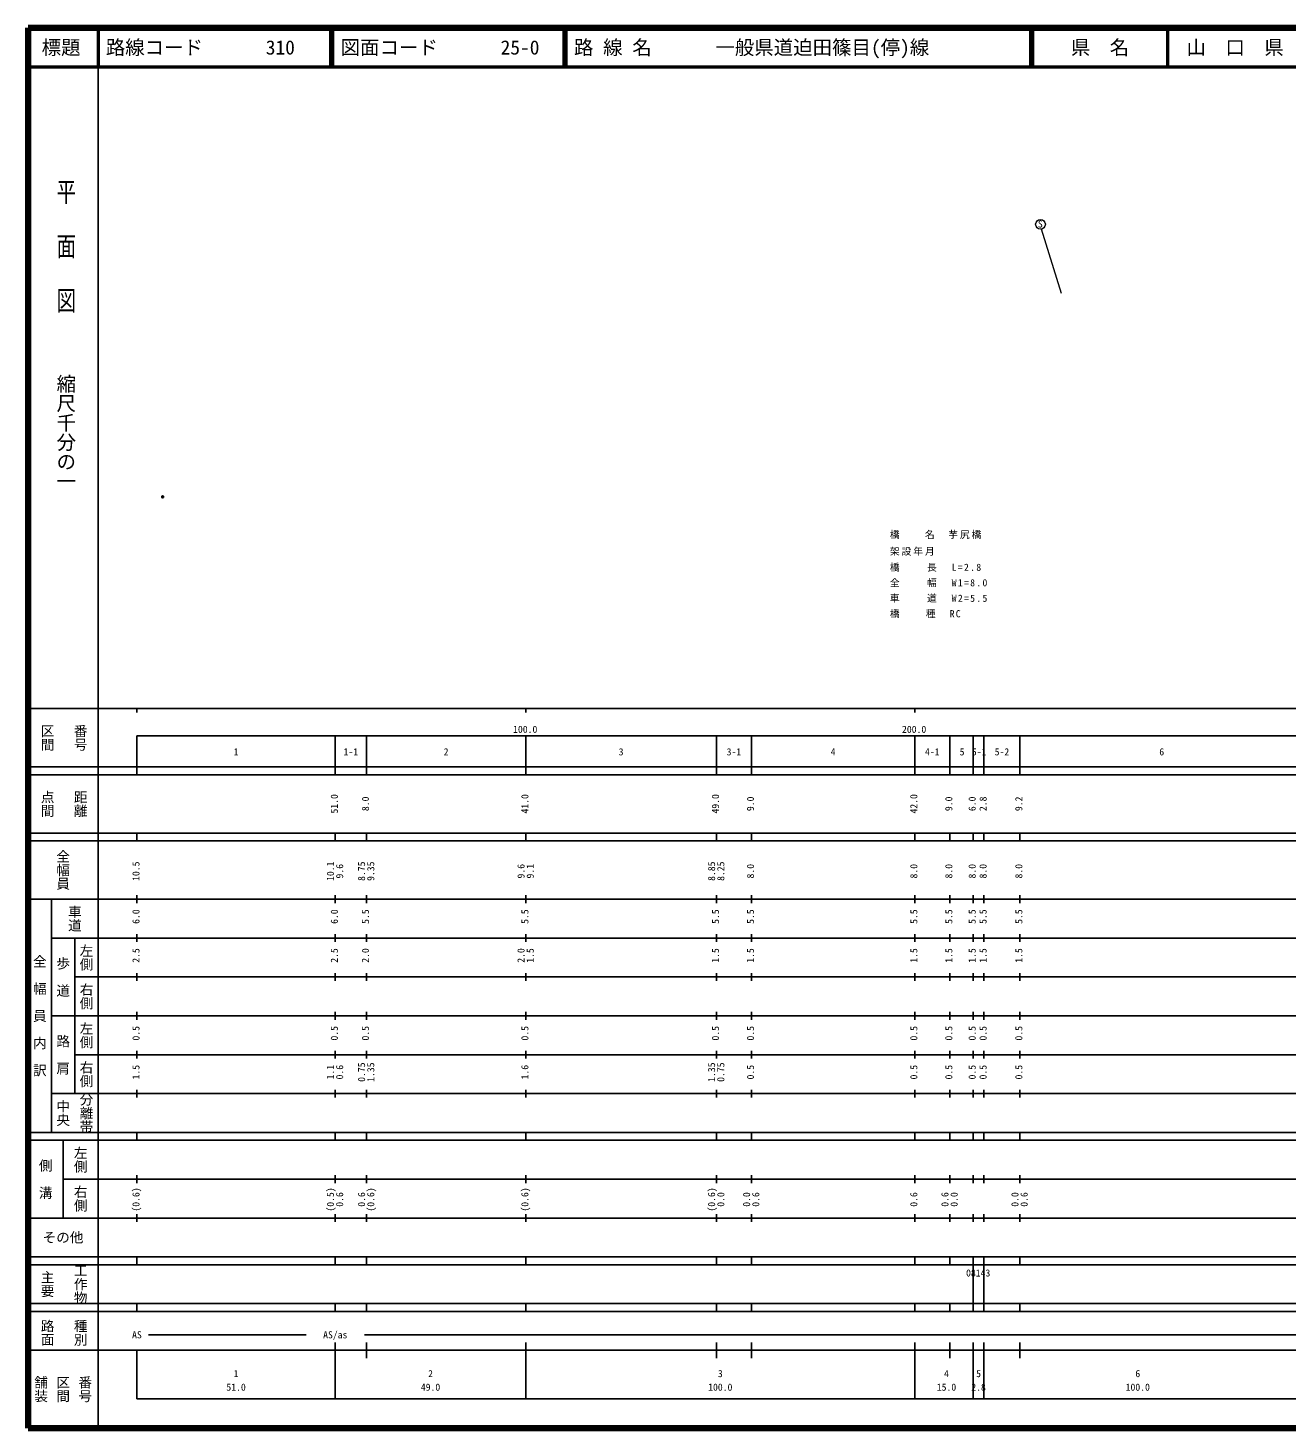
# Model space of a CAD drawing. Units: millimetres on the paper, with parts at other scales. Extents: x 40 to 680, y 20 to 380.
# Drawn here: x 40 to 363.7, y 20 to 380 of the extents above; entities that cross this region are included whole.
import ezdxf
from ezdxf.enums import TextEntityAlignment as Align

# ---------------------------------------------------------------- set-up
doc = ezdxf.new("R2010")
doc.units = ezdxf.units.MM
doc.header["$PDMODE"] = 32
doc.header["$PDSIZE"] = 0.5
for name, color, linetype, lineweight in [('M-BGD', 7, 'Continuous', 13), ('M-TTL', 2, 'Continuous', 140), ('M-TTL-BAND', 7, 'Continuous', 25), ('M-TTL-LINE', 7, 'Continuous', 50)]:
    doc.layers.add(name, color=color, linetype=linetype, lineweight=lineweight)
for name, color, linetype in [('M-OTRS', 6, 'Continuous'), ('M-STR-HTXT', 7, 'Continuous'), ('M-TTL-TXT', 7, 'Continuous')]:
    doc.layers.add(name, color=color, linetype=linetype)
doc.styles.add('@ＭＳ ゴシック', font='')
doc.styles.add('ＭＳ ゴシック', font='')
doc.styles.get('@ＭＳ ゴシック').set_extended_font_data('@MS Gothic')
doc.styles.get('ＭＳ ゴシック').set_extended_font_data('MS Gothic')

msp = doc.modelspace()

# ---------------------------------------------------------------- linework, layer by layer
at = {"layer": 'M-BGD'}
msp.add_line((305.769, 311.735), (300.608, 328.301), dxfattribs=at)
msp.add_circle((300.329, 329.519), 1.25, dxfattribs=at)
at = {"layer": 'M-OTRS'}
msp.add_point((74.62, 259.412), dxfattribs=at)
at = {"layer": 'M-TTL'}
for p, q in [((40, 380), (40, 20)), ((680, 380), (40, 380)), ((40, 20), (680, 20))]:
    msp.add_line(p, q, dxfattribs=at)
at = {"layer": 'M-TTL-BAND'}
for p, q in [((58, 370), (58, 20)), ((40, 205), (579, 205)), ((68, 205), (68, 204)), ((168, 205), (168, 204)), ((268, 205), (268, 204)), ((68, 198), (579, 198)), ((68, 198), (68, 188)), ((119, 188), (119, 198)), ((127, 188), (127, 198)), ((168, 188), (168, 198)), ((217, 188), (217, 198)), ((226, 188), (226, 198)), ((268, 188), (268, 198)), ((277, 188), (277, 198)), ((283, 188), (283, 198)), ((285.8, 188), (285.8, 198)), ((295, 188), (295, 198)), ((40, 190), (579, 190)), ((40, 188), (579, 188)), ((40, 173), (579, 173)), ((68, 171), (68, 173)), ((119, 171), (119, 173)), ((127, 171), (127, 173)), ((168, 171), (168, 173)), ((217, 171), (217, 173)), ((226, 171), (226, 173)), ((268, 171), (268, 173)), ((277, 171), (277, 173)), ((283, 171), (283, 173)), ((285.8, 171), (285.8, 173)), ((295, 171), (295, 173)), ((40, 171), (579, 171)), ((40, 156), (579, 156)), ((46, 96), (46, 156)), ((68, 155), (68, 157)), ((119, 155), (119, 157)), ((127, 155), (127, 157)), ((168, 155), (168, 157)), ((217, 155), (217, 157)), ((226, 155), (226, 157)), ((268, 155), (268, 157)), ((277, 155), (277, 157)), ((283, 155), (283, 157)), ((285.8, 155), (285.8, 157)), ((295, 155), (295, 157)), ((46, 146), (579, 146)), ((52, 146), (52, 106)), ((68, 145), (68, 147)), ((119, 145), (119, 147)), ((127, 145), (127, 147)), ((168, 145), (168, 147)), ((217, 145), (217, 147)), ((226, 145), (226, 147)), ((268, 145), (268, 147)), ((277, 145), (277, 147)), ((283, 145), (283, 147)), ((285.8, 145), (285.8, 147)), ((295, 145), (295, 147)), ((68, 135), (68, 137)), ((119, 135), (119, 137)), ((127, 135), (127, 137)), ((168, 135), (168, 137)), ((217, 135), (217, 137)), ((226, 135), (226, 137)), ((268, 135), (268, 137)), ((277, 135), (277, 137)), ((283, 135), (283, 137)), ((285.8, 135), (285.8, 137)), ((295, 135), (295, 137)), ((52, 136), (579, 136)), ((46, 126), (579, 126)), ((68, 125), (68, 127)), ((119, 125), (119, 127)), ((127, 125), (127, 127)), ((168, 125), (168, 127)), ((217, 125), (217, 127)), ((226, 125), (226, 127)), ((268, 125), (268, 127)), ((277, 125), (277, 127)), ((283, 125), (283, 127)), ((285.8, 125), (285.8, 127)), ((295, 125), (295, 127)), ((52, 116), (579, 116)), ((68, 115), (68, 117)), ((119, 115), (119, 117)), ((127, 115), (127, 117)), ((168, 115), (168, 117)), ((217, 115), (217, 117)), ((226, 115), (226, 117)), ((268, 115), (268, 117)), ((277, 115), (277, 117)), ((283, 115), (283, 117)), ((285.8, 115), (285.8, 117)), ((295, 115), (295, 117)), ((46, 106), (579, 106)), ((68, 105), (68, 107)), ((119, 105), (119, 107)), ((127, 105), (127, 107)), ((168, 105), (168, 107)), ((217, 105), (217, 107)), ((226, 105), (226, 107)), ((268, 105), (268, 107)), ((277, 105), (277, 107)), ((283, 105), (283, 107)), ((285.8, 105), (285.8, 107)), ((295, 105), (295, 107)), ((40, 96), (579, 96)), ((40, 94), (579, 94)), ((49, 94), (49, 74)), ((68, 94), (68, 96)), ((119, 94), (119, 96)), ((127, 94), (127, 96)), ((168, 94), (168, 96)), ((217, 94), (217, 96)), ((226, 94), (226, 96)), ((268, 94), (268, 96)), ((277, 94), (277, 96)), ((283, 94), (283, 96)), ((285.8, 94), (285.8, 96)), ((295, 94), (295, 96)), ((49, 84), (579, 84)), ((68, 83), (68, 85)), ((119, 83), (119, 85)), ((127, 83), (127, 85)), ((168, 83), (168, 85)), ((217, 83), (217, 85)), ((226, 83), (226, 85)), ((268, 83), (268, 85)), ((277, 83), (277, 85)), ((283, 83), (283, 85)), ((285.8, 83), (285.8, 85)), ((295, 83), (295, 85)), ((40, 74), (579, 74)), ((68, 73), (68, 75)), ((119, 73), (119, 75)), ((127, 73), (127, 75)), ((168, 73), (168, 75)), ((217, 73), (217, 75)), ((226, 73), (226, 75)), ((268, 73), (268, 75)), ((277, 73), (277, 75)), ((283, 73), (283, 75)), ((285.8, 73), (285.8, 75)), ((295, 73), (295, 75)), ((40, 64), (579, 64)), ((40, 62), (579, 62)), ((68, 62), (68, 64)), ((119, 62), (119, 64)), ((127, 62), (127, 64)), ((168, 62), (168, 64)), ((217, 62), (217, 64)), ((226, 62), (226, 64)), ((268, 62), (268, 64)), ((277, 62), (277, 64)), ((283, 62), (283, 64)), ((283, 52), (283, 62)), ((285.8, 62), (285.8, 64)), ((285.8, 52), (285.8, 62)), ((295, 62), (295, 64)), ((40, 52), (579, 52)), ((68, 50), (68, 52)), ((119, 50), (119, 52)), ((127, 50), (127, 52)), ((168, 50), (168, 52)), ((217, 50), (217, 52)), ((226, 50), (226, 52)), ((268, 50), (268, 52)), ((277, 50), (277, 52)), ((283, 50), (283, 52)), ((285.8, 50), (285.8, 52)), ((295, 50), (295, 52)), ((40, 50), (579, 50)), ((71, 44), (111.5, 44)), ((126.5, 44), (565, 44)), ((40, 40), (579, 40)), ((68, 40), (68, 27.5)), ((119, 27.5), (119, 42)), ((127, 38), (127, 42)), ((168, 27.5), (168, 42)), ((217, 38), (217, 42)), ((226, 38), (226, 42)), ((268, 27.5), (268, 42)), ((277, 38), (277, 42)), ((283, 38), (283, 42)), ((285.8, 38), (285.8, 42)), ((295, 38), (295, 42)), ((283, 27.5), (283, 38)), ((285.8, 27.5), (285.8, 38)), ((68, 27.5), (579, 27.5))]:
    msp.add_line(p, q, dxfattribs=at)
at = {"layer": 'M-TTL-LINE'}
for p, q in [((58, 380), (58, 370)), ((117.75, 380), (117.75, 370)), ((118.25, 380), (118.25, 370)), ((177.75, 380), (177.75, 370)), ((178.25, 380), (178.25, 370)), ((297.75, 380), (297.75, 370)), ((298.25, 380), (298.25, 370)), ((333, 380), (333, 370)), ((40, 370), (680, 370))]:
    msp.add_line(p, q, dxfattribs=at)

# ---------------------------------------------------------------- texts
at = {"layer": 'M-BGD', "style": 'ＭＳ ゴシック'}
msp.add_text('S', height=1.833, dxfattribs=at).set_placement((299.65, 328.146), align=Align.BOTTOM_LEFT)
at = {"layer": 'M-STR-HTXT', "char_height": 1.833, "attachment_point": 7, "style": 'ＭＳ ゴシック'}
for s, insert in [('\\T1.2;橋\u3000\u3000名\u3000芋尻橋', (261.62, 248.596)), ('\\T1.2;架設年月\u3000', (261.62, 244.301)), ('\\T1.27;橋\u3000\u3000長\u3000L=2.8', (261.62, 240.203)), ('\\T1.27;全\u3000\u3000幅\u3000W1=8.0', (261.62, 236.222)), ('\\T1.27;車\u3000\u3000道\u3000W2=5.5', (261.62, 232.242)), ('\\T1.23;橋\u3000\u3000種\u3000RC', (261.62, 228.262))]:
    msp.add_mtext(s, dxfattribs=dict(at, insert=insert))
at = {"layer": 'M-TTL-BAND', "style": '@ＭＳ ゴシック', "width": 1.4}
msp.add_text('平  面  図', height=3.666, rotation=270, dxfattribs=at).set_placement((49.777, 306.475), align=Align.MIDDLE_RIGHT)
at = {"layer": 'M-TTL-BAND', "style": '@ＭＳ ゴシック'}
msp.add_text('縮尺千分の一', height=3.666, rotation=270, dxfattribs=at).set_placement((49.777, 261.03), align=Align.MIDDLE_RIGHT)
for s, p in [('区間', (45, 197.5)), ('番号', (53.5, 197.5)), ('点間', (45, 180.5)), ('距離', (53.5, 180.5)), ('全幅員', (49, 163.5)), ('車道', (52, 151)), ('左側', (55, 141)), ('全\u3000幅\u3000員\u3000内\u3000訳', (43, 126)), ('歩\u3000道', (49, 136)), ('右側', (55, 131)), ('左側', (55, 121)), ('路\u3000肩', (49, 116)), ('右側', (55, 111)), ('分離帯', (55, 101)), ('中央', (49, 101)), ('左側', (53.5, 89)), ('側\u3000溝', (44.5, 84)), ('右側', (53.5, 79)), ('工作物', (53.5, 57)), ('主要', (45, 57)), ('路面', (45, 44.5)), ('種別', (53.5, 44.5)), ('舗装', (43.333, 30)), ('区間', (49, 30)), ('番号', (54.667, 30))]:
    msp.add_text(s, height=2.566, rotation=270, dxfattribs=at).set_placement(p, align=Align.MIDDLE_CENTER)
at = {"layer": 'M-TTL-BAND', "style": 'ＭＳ ゴシック'}
for s, p in [('100.0', (167.844, 198.195)), ('200.0', (267.844, 198.195)), ('1', (93.5, 192.405)), ('1-1', (123, 192.405)), ('2', (147.5, 192.405)), ('3', (192.5, 192.405)), ('3-1', (221.5, 192.405)), ('4', (247, 192.405)), ('4-1', (272.5, 192.405)), ('5', (280.164, 192.405)), ('5-1', (284.549, 192.405)), ('5-2', (290.416, 192.405)), ('6', (331.5, 192.405)), ('AS', (68, 42.5)), ('AS/as', (119, 42.5)), ('1', (93.5, 32.523)), ('2', (143.5, 32.523)), ('3', (218, 32.523)), ('4', (276.16, 32.523)), ('5', (284.405, 32.523)), ('6', (325.346, 32.523)), ('51.0', (93.5, 29.033)), ('49.0', (143.5, 29.033)), ('100.0', (218, 29.033)), ('15.0', (276.16, 29.033)), ('2.8', (284.405, 29.033)), ('100.0', (325.346, 29.033))]:
    msp.add_text(s, height=1.833, dxfattribs=at).set_placement(p, align=Align.BOTTOM_CENTER)
for s, p in [('51.0', (120.217, 180.5)), ('8.0', (128.217, 180.5)), ('41.0', (169.217, 180.5)), ('49.0', (218.217, 180.5)), ('9.0', (227.217, 180.5)), ('42.0', (269.217, 180.5)), ('9.0', (278.217, 180.5)), ('6.0', (284.217, 180.5)), ('2.8', (287.017, 180.5)), ('9.2', (296.217, 180.5)), ('10.5', (69.217, 163.174)), ('10.1', (119.217, 163.174)), ('9.6', (121.587, 163.174)), ('8.75', (127.217, 163.174)), ('9.35', (129.587, 163.174)), ('9.6', (168.217, 163.174)), ('9.1', (170.587, 163.174)), ('8.85', (217.217, 163.174)), ('8.25', (219.587, 163.174)), ('8.0', (227.217, 163.174)), ('8.0', (269.217, 163.174)), ('8.0', (278.217, 163.174)), ('8.0', (284.217, 163.174)), ('8.0', (287.017, 163.174)), ('8.0', (296.217, 163.174)), ('6.0', (69.217, 151.5)), ('6.0', (120.217, 151.5)), ('5.5', (128.217, 151.5)), ('5.5', (169.217, 151.5)), ('5.5', (218.217, 151.5)), ('5.5', (227.217, 151.5)), ('5.5', (269.217, 151.5)), ('5.5', (278.217, 151.5)), ('5.5', (284.217, 151.5)), ('5.5', (287.017, 151.5)), ('5.5', (296.217, 151.5)), ('2.5', (69.217, 141.5)), ('2.5', (120.217, 141.5)), ('2.0', (128.217, 141.5)), ('2.0', (168.217, 141.5)), ('1.5', (170.587, 141.5)), ('1.5', (218.217, 141.5)), ('1.5', (227.217, 141.5)), ('1.5', (269.217, 141.5)), ('1.5', (278.217, 141.5)), ('1.5', (284.217, 141.5)), ('1.5', (287.017, 141.5)), ('1.5', (296.217, 141.5)), ('0.5', (69.217, 121.5)), ('0.5', (120.217, 121.5)), ('0.5', (128.217, 121.5)), ('0.5', (169.217, 121.5)), ('0.5', (218.217, 121.5)), ('0.5', (227.217, 121.5)), ('0.5', (269.217, 121.5)), ('0.5', (278.217, 121.5)), ('0.5', (284.217, 121.5)), ('0.5', (287.017, 121.5)), ('0.5', (296.217, 121.5)), ('1.5', (69.217, 111.5)), ('1.1', (119.217, 111.5)), ('0.6', (121.587, 111.5)), ('0.75', (127.217, 111.5)), ('1.35', (129.587, 111.5)), ('1.6', (169.217, 111.5)), ('1.35', (217.217, 111.5)), ('0.75', (219.587, 111.5)), ('0.5', (227.217, 111.5)), ('0.5', (269.217, 111.5)), ('0.5', (278.217, 111.5)), ('0.5', (284.217, 111.5)), ('0.5', (287.017, 111.5)), ('0.5', (296.217, 111.5)), ('(0.6)', (69.217, 78.764)), ('(0.5)', (119.217, 78.764)), ('0.6', (121.587, 78.764)), ('0.6', (127.217, 78.764)), ('(0.6)', (129.587, 78.764)), ('(0.6)', (169.217, 78.764)), ('(0.6)', (217.217, 78.764)), ('0.0', (219.587, 78.764)), ('0.0', (226.217, 78.764)), ('0.6', (228.587, 78.764)), ('0.6', (269.217, 78.764)), ('0.6', (277.217, 78.764)), ('0.0', (279.587, 78.764)), ('0.0', (295.217, 78.764)), ('0.6', (297.587, 78.764))]:
    msp.add_text(s, height=1.833, rotation=90, dxfattribs=at).set_placement(p, align=Align.BOTTOM_CENTER)
msp.add_text('その他', height=2.566, dxfattribs=at).set_placement((49, 69), align=Align.MIDDLE_CENTER)
msp.add_text('08143', height=1.833, dxfattribs=at).set_placement((281.198, 58.405), align=Align.BOTTOM_LEFT)
at = {"layer": 'M-TTL-TXT', "style": 'ＭＳ ゴシック'}
for s, p in [('標題', (48.5, 375)), ('県\u3000名', (315.625, 375)), ('山\u3000口\u3000県', (350.375, 375))]:
    msp.add_text(s, height=3.666, dxfattribs=at).set_placement(p, align=Align.MIDDLE_CENTER)
for s, p in [('路線コード', (60, 375)), ('310', (101.142, 375)), ('図面コード', (120.38, 375)), ('25-0', (161.521, 375)), ('路 線 名', (180.38, 375)), ('一般県道迫田篠目(停)線', (216.734, 375))]:
    msp.add_text(s, height=3.666, dxfattribs=at).set_placement(p, align=Align.MIDDLE_LEFT)

doc.saveas('drawing.dxf')
